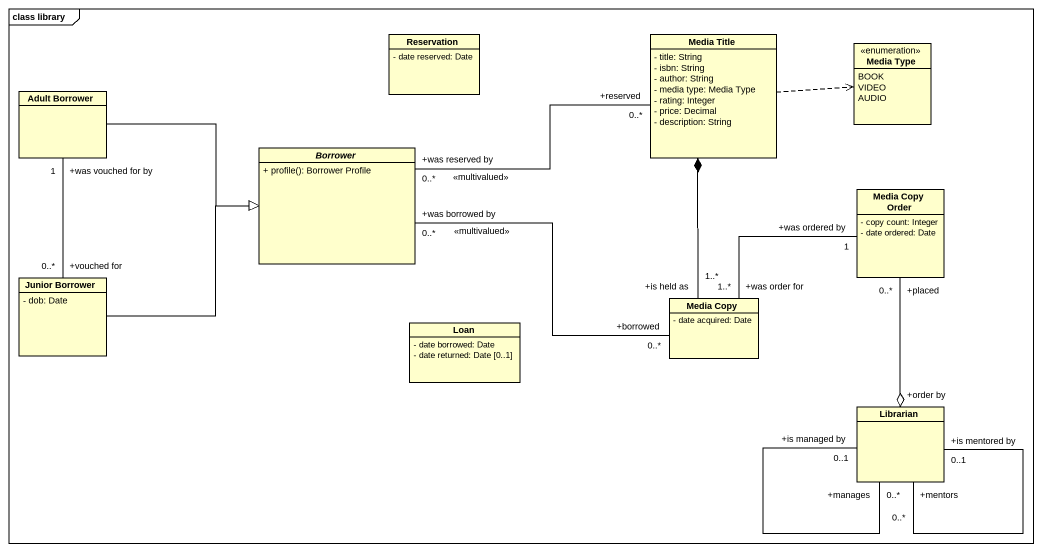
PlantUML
@startuml
mainframe class library
hide circle
hide empty members
skinparam classAttributeIconSize 0
class Reservation {
  - date reserved: Date
}
class "Media Title" as Media_Title {
  - title: String
  - isbn: String
  - author: String
  - media type: Media Type
  - rating: Integer
  - price: Decimal
  - description: String
}
enum "Media Type" as Media_Type {
  BOOK
  VIDEO
  AUDIO
}
class "Adult Borrower" as Adult_Borrower
abstract class Borrower {
  + profile(): Borrower Profile
}
class "Media Copy Order" as Media_Copy_Order {
  - copy count: Integer
  - date ordered: Date
}
class "Junior Borrower" as Junior_Borrower {
  - dob: Date
}
class "Media Copy" as Media_Copy {
  - date acquired: Date
}
class Loan {
  - date borrowed: Date
  - date returned: Date [0..1]
}
class Librarian
Media_Title .right.> Media_Type
Adult_Borrower -right-|> Borrower
Adult_Borrower "+was vouched for by\n1" -- "+vouched for\n0..*" Junior_Borrower
Borrower "+was reserved by\n0..*" -right- "+reserved\n0..*" Media_Title : <<multivalued>>
Borrower "+was borrowed by\n0..*" -right- "+borrowed\n0..*" Media_Copy : <<multivalued>>
Media_Copy_Order "+was ordered by\n1" -left- "+was order for\n1..*" Media_Copy
Junior_Borrower -right-|> Borrower
Media_Copy "+is held as\n1..*" -up-* Media_Title
Librarian "+order by" o-up- "+placed\n0..*" Media_Copy_Order
Librarian "+is managed by\n0..1" -- "+manages\n0..*" Librarian
Librarian "+mentors\n0..*" -- "+is mentored by\n0..1" Librarian
@enduml
